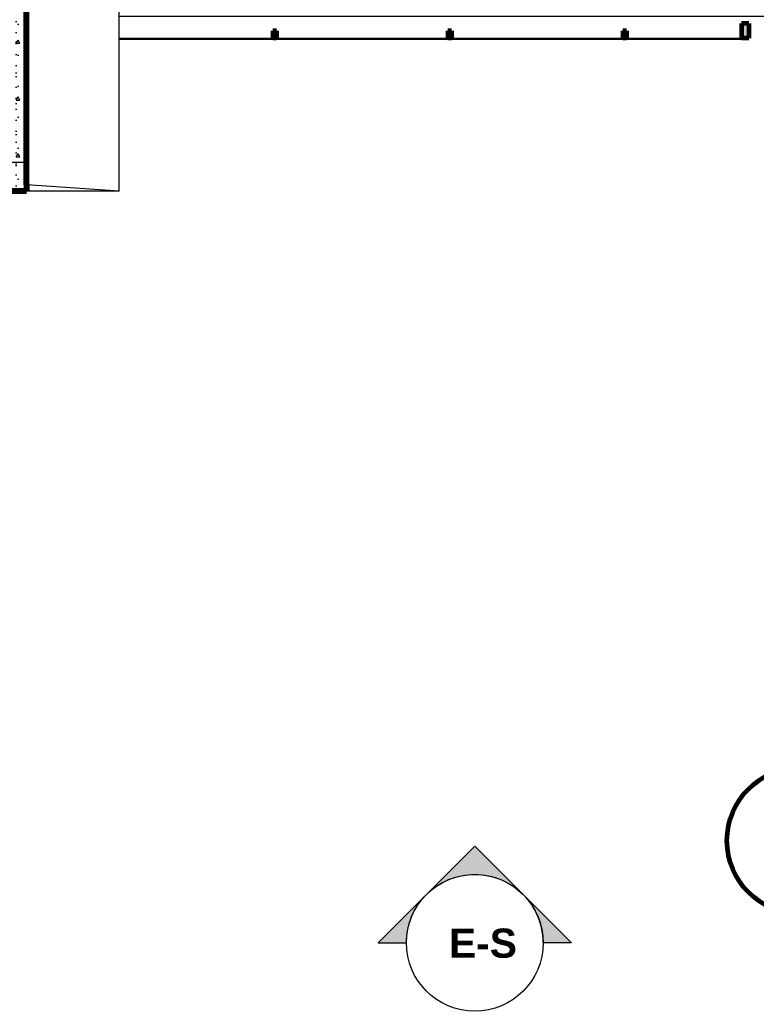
# Model space of a CAD drawing. Header units: inches. Extents: x -38 to 5698, y -33 to 92.
# Drawn here: x 216.97 to 222.02, y 0.38 to 7.18 of the extents above; entities that cross this region are included whole.
import ezdxf

# ---------------------------------------------------------------- set-up
doc = ezdxf.new("R2010")
doc.units = ezdxf.units.IN
doc.header["$MEASUREMENT"] = 0
doc.set_wipeout_variables(frame=1)
doc.linetypes.add('Wipeout_Contour', pattern=[1, 0, -1])
for name, color, linetype in [('02 _ ARQ _ ALB _ Ejes Generales', 7, 'Continuous'), ('08 _ STR _ EXT _ 07 Losa Aligerada', 7, 'Continuous'), ('08 _ STR _ EXT _ 08 Placas Inclinadas', 7, 'Continuous'), ('Acabado - Muros', 7, 'Continuous'), ('Marcador - Alzados', 7, 'Continuous')]:
    doc.layers.add(name, color=color, linetype=linetype)
doc.styles.add('Estilo_Generado_1', font='swisseb.ttf')
pattern_1 = [(0, (185.00002, 3e-09), (0, 0.3897114), [0.024375, -0.200625]), (0, (185.11252, 0.19486), (0, 0.3897114), [0.024375, -0.200625]), (60, (185.00002, 3e-09), (-0.3375, 0.1948557), [0.024375, -0.200625]), (60, (185.22502, 3e-09), (-0.3375, 0.1948557), [0.024375, -0.200625]), (120, (185.0244, 3e-09), (0.3375, 0.1948557), [0.024375, -0.200625]), (120, (185.2494, 3e-09), (0.3375, 0.1948557), [0.024375, -0.200625]), (0, (185.00002, 0.0375), (0, 0.075), [0, -0.075, 0, -0.1125]), (45, (185.03752, 0.0375), (-0.05303301, 0.05303301), [0, -0.05625, 0, -0.09375])]

msp = doc.modelspace()

# ---------------------------------------------------------------- hatches: boundary and pattern name
at = {"layer": '08 _ STR _ EXT _ 08 Placas Inclinadas', "linetype": 'Continuous', "lineweight": 9}
h = msp.add_hatch(dxfattribs=at)
h.set_pattern_fill('HORMIGÓN_EN_MASA_0002', style=0, pattern_type=2)
h.set_pattern_definition(pattern_1)
h.paths.add_polyline_path([(217.0209, 6.0449), (216.79, 6.0611), (216.79, 6.0005), (217.0209, 6.0005)])
at = {"layer": 'Acabado - Muros', "linetype": 'Continuous', "lineweight": 0}
for points in [[(217.0786, 7.15), (217.0209, 7.15), (217.0209, 7.05), (217.0786, 7.05)], [(221.92, 7.15), (221.92, 7.05), (221.97, 7.05), (221.97, 7.15)], [(217.5075, 7.1), (217.5075, 7.05), (217.5325, 7.05), (217.5325, 7.1)], [(218.7075, 7.1), (218.7075, 7.05), (218.7325, 7.05), (218.7325, 7.1)], [(219.9075, 7.1), (219.9075, 7.05), (219.9325, 7.05), (219.9325, 7.1)], [(221.1075, 7.1), (221.1075, 7.05), (221.1325, 7.05), (221.1325, 7.1)]]:
    msp.add_hatch(color=254, dxfattribs=at).paths.add_polyline_path(points)
at = {"layer": 'Acabado - Muros', "linetype": 'Continuous', "lineweight": 9}
for points in [[(217.0555, 7.04), (217.515, 7.04), (217.515, 7.05), (217.0555, 7.05)], [(217.525, 7.04), (218.715, 7.04), (218.715, 7.05), (217.525, 7.05)], [(218.725, 7.04), (219.915, 7.04), (219.915, 7.05), (218.725, 7.05)], [(219.925, 7.04), (221.115, 7.04), (221.115, 7.05), (219.925, 7.05)], [(221.125, 7.04), (221.94, 7.04), (221.94, 7.05), (221.125, 7.05)]]:
    msp.add_hatch(color=250, dxfattribs=at).paths.add_polyline_path(points)
at = {"layer": 'Marcador - Alzados', "linetype": 'Continuous', "lineweight": 13}
for points in [[(219.7608, 1.1812, -0.414214), (220.4233, 1.1812), (220.092, 1.5124)], [(219.4295, 0.8499), (219.6236, 0.8499, -0.198912), (219.7608, 1.1812)], [(220.7545, 0.8499), (220.4233, 1.1812, -0.198912), (220.5605, 0.8499)]]:
    msp.add_hatch(color=7, dxfattribs=at).paths.add_polyline_path(points)

# ---------------------------------------------------------------- linework, layer by layer
at = {"layer": '02 _ ARQ _ ALB _ Ejes Generales', "color": 7, "linetype": 'Continuous', "lineweight": 60}
msp.add_circle((222.32, 1.55), 0.5, dxfattribs=at)
at = {"layer": '08 _ STR _ EXT _ 07 Losa Aligerada', "color": 7, "linetype": 'Continuous', "lineweight": 18, "flags": 128}
msp.add_lwpolyline([(193.17, 6.3), (212.7179, 6.3), (212.7179, 6.2005), (217.425, 6.2005), (217.425, 7.2), (222.17, 7.2), (222.17, 4.4445), (223.2699, 4.4445), (223.2699, 4.2), (228.3699, 4.2), (228.3699, 4.4445), (229.37, 4.4445)], dxfattribs=at)
at = {"layer": 'Acabado - Muros', "color": 7, "linetype": 'Continuous', "lineweight": 60}
for p, q in [((217.0786, 7.15), (217.0209, 7.15)), ((217.0209, 7.15), (217.0209, 7.05)), ((217.0786, 7.15), (217.0786, 7.05)), ((221.92, 7.15), (221.92, 7.05)), ((221.97, 7.15), (221.92, 7.15)), ((221.97, 7.15), (221.97, 7.05)), ((217.5075, 7.1), (217.5075, 7.05)), ((217.5325, 7.1), (217.5075, 7.1)), ((217.5325, 7.1), (217.5325, 7.05)), ((218.7075, 7.1), (218.7075, 7.05)), ((218.7325, 7.1), (218.7075, 7.1)), ((218.7325, 7.1), (218.7325, 7.05)), ((219.9075, 7.1), (219.9075, 7.05)), ((219.9325, 7.1), (219.9075, 7.1)), ((219.9325, 7.1), (219.9325, 7.05)), ((221.1075, 7.1), (221.1075, 7.05)), ((221.1325, 7.1), (221.1075, 7.1)), ((221.1325, 7.1), (221.1325, 7.05)), ((217.0786, 7.05), (217.0209, 7.05)), ((217.5325, 7.05), (217.5075, 7.05)), ((218.7325, 7.05), (218.7075, 7.05)), ((219.9325, 7.05), (219.9075, 7.05)), ((221.1325, 7.05), (221.1075, 7.05)), ((221.97, 7.05), (221.92, 7.05))]:
    msp.add_line(p, q, dxfattribs=at)
at = {"layer": 'Acabado - Muros', "color": 7, "linetype": 'Continuous', "lineweight": 13, "flags": 128}
for points in [[(217.0555, 7.04), (217.0555, 7.05), (217.515, 7.05), (217.515, 7.04)], [(217.525, 7.04), (217.525, 7.05), (218.715, 7.05), (218.715, 7.04)], [(218.725, 7.04), (218.725, 7.05), (219.915, 7.05), (219.915, 7.04)], [(219.925, 7.04), (219.925, 7.05), (221.115, 7.05), (221.115, 7.04)], [(221.125, 7.04), (221.125, 7.05), (221.94, 7.05), (221.94, 7.04)]]:
    msp.add_lwpolyline(points, close=True, dxfattribs=at)
at = {"layer": 'Marcador - Alzados', "color": 7, "linetype": 'Continuous', "lineweight": 13, "flags": 128}
for points in [[(219.7608, 1.1812, -0.414214), (220.4233, 1.1812), (220.092, 1.5124)], [(219.4295, 0.8499), (219.6236, 0.8499, -0.198912), (219.7608, 1.1812)], [(220.7545, 0.8499), (220.5605, 0.8499, 0.198912), (220.4233, 1.1812)]]:
    msp.add_lwpolyline(points, format="xyb", close=True, dxfattribs=at)
at = {"layer": 'Marcador - Alzados', "color": 7, "linetype": 'Continuous', "lineweight": 13}
msp.add_circle((220.092, 0.8499), 0.4685, dxfattribs=at)

# ---------------------------------------------------------------- texts
at = {"layer": 'Marcador - Alzados', "color": 5, "lineweight": 35, "insert": (220.3809, 0.7447), "char_height": 0.2, "attachment_point": 9, "style": 'Estilo_Generado_1'}
msp.add_mtext('\\A1;{\\pqr;\\pt0;\\fSwis721 Ex BT|b1|i0|c0|p34;E-S}', dxfattribs=at)

# ---------------------------------------------------------------- next in the draw order: wipeouts: each hides what was drawn before it
at = {"color": 254, "linetype": 'Wipeout_Contour', "lineweight": 0, "ltscale": 4921.583307}
msp.add_wipeout([(217.0209, 6.0449), (217.0209, 6.0005), (217.656, 6.0005)], dxfattribs=at).dxf.layer = '08 _ STR _ EXT _ 08 Placas Inclinadas'

# ---------------------------------------------------------------- next in the draw order: wipeouts: each hides what was drawn before it
at = {"color": 254, "linetype": 'Wipeout_Contour', "lineweight": 0, "ltscale": 6561.884499}
msp.add_wipeout([(217.656, 6.0005), (217.656, 7.7005), (217.0209, 7.7005), (217.0209, 6.0449)], dxfattribs=at).dxf.layer = '08 _ STR _ EXT _ 08 Placas Inclinadas'

# ---------------------------------------------------------------- next in the draw order: hatches: boundary and pattern name
at = {"layer": '08 _ STR _ EXT _ 08 Placas Inclinadas', "linetype": 'Continuous', "lineweight": 9}
h = msp.add_hatch(dxfattribs=at)
h.set_pattern_fill('HORMIGÓN_EN_MASA_0002', style=0, pattern_type=2)
h.set_pattern_definition(pattern_1)
h.paths.add_polyline_path([(217.0209, 6.0449), (217.0209, 7.7005), (216.79, 7.7005), (216.79, 6.0611)])

# ---------------------------------------------------------------- next in the draw order: linework, layer by layer
at = {"layer": '08 _ STR _ EXT _ 08 Placas Inclinadas', "color": 7, "linetype": 'Continuous', "lineweight": 80}
for q in [(217.0209, 7.7005), (217.0209, 6.0005)]:
    msp.add_line((217.0209, 6.0449), q, dxfattribs=at)
at = {"layer": '08 _ STR _ EXT _ 08 Placas Inclinadas', "color": 7, "linetype": 'Continuous', "lineweight": 13, "flags": 128}
for points in [[(217.656, 6.0005), (217.656, 7.7005)], [(217.656, 6.0005), (217.0209, 6.0449)], [(217.656, 6.0005), (217.0209, 6.0005)]]:
    msp.add_lwpolyline(points, dxfattribs=at)
at = {"layer": '08 _ STR _ EXT _ 08 Placas Inclinadas', "color": 7, "linetype": 'Continuous', "lineweight": 80, "flags": 128}
msp.add_lwpolyline([(217.0209, 6.0005), (216.79, 6.0005)], dxfattribs=at)

doc.saveas('drawing.dxf')
